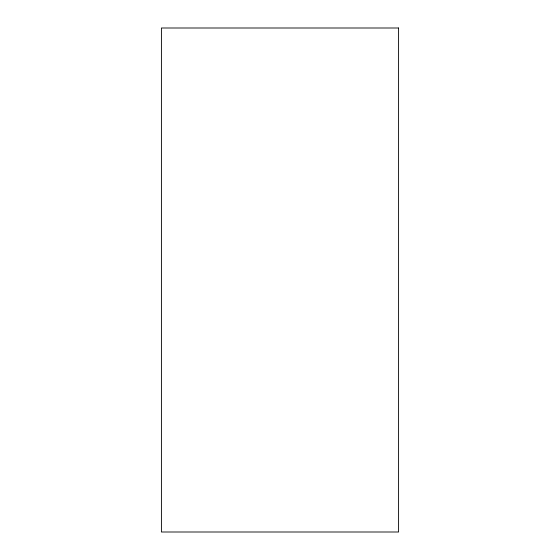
<?xml version="1.0" encoding="UTF-8"?>
<svg xmlns="http://www.w3.org/2000/svg" width="560" height="560" viewBox="0 0 560 560"><rect width="100%" height="100%" fill="white"/><g stroke="black" fill="none" stroke-linecap="round" stroke-linejoin="round"><path stroke-width="0.84" d="M398.587 28L161.413 28L161.413 532L398.587 532L398.587 28"/></g></svg>
